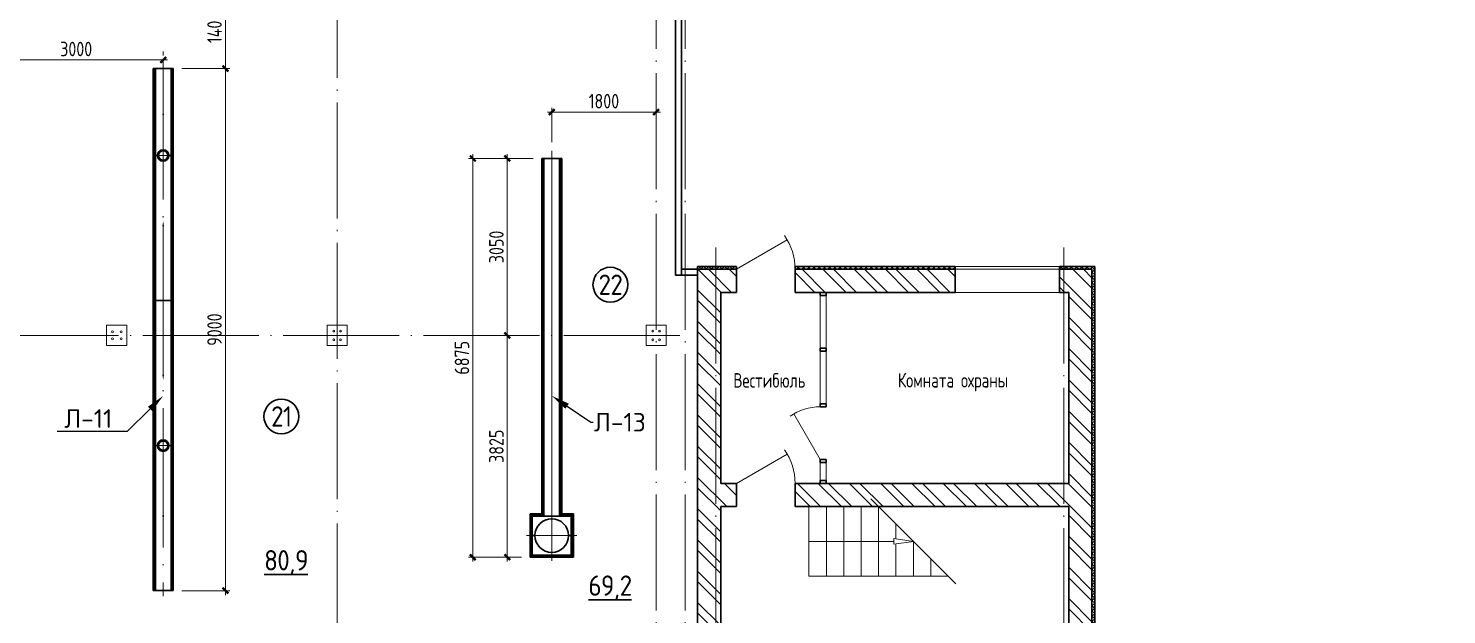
# Model space of a CAD drawing. Extents: x -965262 to 1142518, y -357520 to 71675.
# Drawn here: x -26802 to -2347, y -197965 to -187860 of the extents above; entities that cross this region are included whole.
import ezdxf
from ezdxf import colors
from ezdxf.entities.mleader import LeaderData, LeaderLine
from ezdxf.math import Vec2, Vec3

# ---------------------------------------------------------------- set-up
doc = ezdxf.new("R2010")
doc.units = 0
doc.header["$LTSCALE"] = 10
for name, pattern in [('ACAD_ISO04W100', [30, 24, -3, 0, -3]), ('AM_DIN_G_W050x2', [6.875, 4.75, -0.875, 0.375, -0.875]), ('DOTE', [2.42, 2, -0.2, 0.02, -0.2])]:
    doc.linetypes.add(name, pattern=pattern)
doc.layers.get('0').update_dxf_attribs({"linetype": 'CONTINUOUS', "lineweight": 30})
doc.layers.get('Defpoints').update_dxf_attribs({"linetype": 'CONTINUOUS'})
doc.layers.add('DOTE', color=7, linetype='DOTE', lineweight=9)
doc.layers.add('Полы_лотки', color=7, linetype='CONTINUOUS', lineweight=30)
doc.styles.add('GOST 2.304', font='isocpeur.ttf', dxfattribs={"width": 0.75, "height": 250})
doc.styles.add('GOST-2.304_Type-B', font='isocpeur.ttf', dxfattribs={"width": 0.9})
doc.styles.get("Standard").update_dxf_attribs({"font": 'isocpeur.ttf', "height": 300})
doc.styles.add('ГОСТ 2м', font='isocpeur.ttf', dxfattribs={"width": 0.8, "height": 250})
doc.dimstyles.new('ГОСТ 2м', dxfattribs={"dimtxt": 250, "dimasz": 100, "dimexe": 75, "dimexo": 150, "dimgap": 62.5, "dimtad": 1, "dimdec": 0, "dimtxsty": 'ГОСТ 2м', "dimblk": 'ARCHTICK', "dimcen": 150, "dimdle": 75, "dimclrd": 256, "dimclre": 256, "dimclrt": 256, "dimadec": 0, "dimazin": 0, "dimtfac": 1, "dimtdec": 0, "dimtmove": 0, "dimatfit": 3, "dimldrblk": 'OBLIQUE', "dimfxl": 1, "dimlwd": 15, "dimlwe": 15, "dimarcsym": 0})
pattern_1 = [(135, (-49229.33, -272886.6), (-44.90128, -44.90128), []), (225, (-49229.33, -272886.6), (44.90128, -44.90128), [])]

# ---------------------------------------------------------------- blocks, each defined once
blk = doc.blocks.new('_ArchTick')
at = {"color": 0, "linetype": 'ByBlock', "lineweight": 0, "const_width": 0.4}
blk.add_lwpolyline([(-0.5, -0.5), (0.5, 0.5)], dxfattribs=at)
blk = doc.blocks.new('*D1468')
at = {"lineweight": 15, "transparency": 16777216}
for p, q in [((-27477, -188258), (-27477, -188329)), ((-24477, -188258), (-24477, -188329)), ((-24402, -188404), (-27552, -188404))]:
    blk.add_line(p, q, dxfattribs=at)
at = {"layer": 'Defpoints', "color": 0, "lineweight": 15, "transparency": 16777216}
for p in [(-27477, -188404), (-27477, -188408, -13062), (-24477, -188408, -11610)]:
    blk.add_point(p, dxfattribs=at)
at = {"lineweight": 15, "transparency": 16777216, "xscale": 100, "yscale": 100, "zscale": 100, "rotation": 180}
blk.add_blockref('_ArchTick', (-27477, -188404), dxfattribs=at)
at = {"lineweight": 15, "transparency": 16777216, "xscale": 100, "yscale": 100, "zscale": 100}
blk.add_blockref('_ArchTick', (-24477, -188404), dxfattribs=at)
at = {"lineweight": 15, "transparency": 16777216, "insert": (-25977, -188216), "char_height": 250, "attachment_point": 5, "style": 'ГОСТ 2м'}
blk.add_mtext('3000', dxfattribs=at)
blk = doc.blocks.new('_Oblique')
at = {"color": 0, "linetype": 'ByBlock', "lineweight": -2}
blk.add_line((-0.5, -0.5), (0.5, 0.5), dxfattribs=at)
blk = doc.blocks.new('*D1469')
at = {"lineweight": 15, "transparency": 16777216}
for p, q in [((-23405, -188627), (-23405, -187077)), ((-23555, -187152), (-23480, -187152)), ((-24155, -188552), (-23330, -188552))]:
    blk.add_line(p, q, dxfattribs=at)
at = {"layer": 'Defpoints', "color": 0, "lineweight": 15, "transparency": 16777216}
for p in [(-23405, -187152), (-23405, -187152), (-24305, -188552, -11610)]:
    blk.add_point(p, dxfattribs=at)
at = {"lineweight": 15, "transparency": 16777216, "xscale": 100, "yscale": 100, "zscale": 100}
for p, rotation in [((-23405, -187152), 90), ((-23405, -188552), 270)]:
    blk.add_blockref('_ArchTick', p, dxfattribs=dict(at, rotation=rotation))
at = {"lineweight": 15, "transparency": 16777216, "insert": (-23592, -187852), "char_height": 250, "attachment_point": 5, "rotation": 90, "style": 'ГОСТ 2м'}
blk.add_mtext('1400', dxfattribs=at)
blk = doc.blocks.new('*D1470')
at = {"lineweight": 15, "transparency": 16777216}
for p, q in [((-23405, -188477), (-23405, -197627)), ((-24155, -188552), (-23330, -188552)), ((-24155, -197552), (-23330, -197552))]:
    blk.add_line(p, q, dxfattribs=at)
at = {"layer": 'Defpoints', "color": 0, "lineweight": 15, "transparency": 16777216}
for p in [(-24305, -188552, -11610), (-24305, -197552, -11610), (-23405, -197552)]:
    blk.add_point(p, dxfattribs=at)
at = {"lineweight": 15, "transparency": 16777216, "xscale": 100, "yscale": 100, "zscale": 100}
for p, rotation in [((-23405, -188552), 90), ((-23405, -197552), 270)]:
    blk.add_blockref('_ArchTick', p, dxfattribs=dict(at, rotation=rotation))
at = {"lineweight": 15, "transparency": 16777216, "insert": (-23592, -193052), "char_height": 250, "attachment_point": 5, "rotation": 90, "style": 'ГОСТ 2м'}
blk.add_mtext('9000', dxfattribs=at)
blk = doc.blocks.new('*D1471')
at = {"lineweight": 15, "transparency": 16777216}
for p, q in [((-17778, -189822), (-17778, -189228)), ((-15977, -189153), (-15977, -189228)), ((-17853, -189303), (-15902, -189303))]:
    blk.add_line(p, q, dxfattribs=at)
at = {"layer": 'Defpoints', "color": 0, "lineweight": 15, "transparency": 16777216}
for p in [(-15977, -189303), (-15977, -189303), (-17778, -189972, -11610)]:
    blk.add_point(p, dxfattribs=at)
at = {"lineweight": 15, "transparency": 16777216, "xscale": 100, "yscale": 100, "zscale": 100, "rotation": 180}
blk.add_blockref('_ArchTick', (-17778, -189303), dxfattribs=at)
at = {"lineweight": 15, "transparency": 16777216, "xscale": 100, "yscale": 100, "zscale": 100}
blk.add_blockref('_ArchTick', (-15977, -189303), dxfattribs=at)
at = {"lineweight": 15, "transparency": 16777216, "insert": (-16878, -189115), "char_height": 250, "attachment_point": 5, "style": 'ГОСТ 2м'}
blk.add_mtext('1800', dxfattribs=at)
blk = doc.blocks.new('*D1472')
at = {"lineweight": 15, "transparency": 16777216}
for p, q in [((-18100, -190102), (-18619, -190102)), ((-18544, -190027), (-18544, -193227)), ((-18694, -193152), (-18619, -193152))]:
    blk.add_line(p, q, dxfattribs=at)
at = {"layer": 'Defpoints', "color": 0, "lineweight": 15, "transparency": 16777216}
for p in [(-17950, -190102, -11610), (-18544, -193152), (-18544, -193152)]:
    blk.add_point(p, dxfattribs=at)
at = {"lineweight": 15, "transparency": 16777216, "xscale": 100, "yscale": 100, "zscale": 100}
for p, rotation in [((-18544, -190102), 90), ((-18544, -193152), 270)]:
    blk.add_blockref('_ArchTick', p, dxfattribs=dict(at, rotation=rotation))
at = {"lineweight": 15, "transparency": 16777216, "insert": (-18732, -191627), "char_height": 250, "attachment_point": 5, "rotation": 90, "style": 'ГОСТ 2м'}
blk.add_mtext('3050', dxfattribs=at)
blk = doc.blocks.new('*D1473')
at = {"lineweight": 15, "transparency": 16777216}
for p, q in [((-18694, -193152), (-18619, -193152)), ((-18544, -197050), (-18544, -193077)), ((-18300, -196975), (-18619, -196975))]:
    blk.add_line(p, q, dxfattribs=at)
at = {"layer": 'Defpoints', "color": 0, "lineweight": 15, "transparency": 16777216}
for p in [(-18544, -193152), (-18544, -193152), (-18150, -196975, -11610)]:
    blk.add_point(p, dxfattribs=at)
at = {"lineweight": 15, "transparency": 16777216, "xscale": 100, "yscale": 100, "zscale": 100}
for p, rotation in [((-18544, -193152), 90), ((-18544, -196975), 270)]:
    blk.add_blockref('_ArchTick', p, dxfattribs=dict(at, rotation=rotation))
at = {"lineweight": 15, "transparency": 16777216, "insert": (-18732, -195063), "char_height": 250, "attachment_point": 5, "rotation": 90, "style": 'ГОСТ 2м'}
blk.add_mtext('3825', dxfattribs=at)
blk = doc.blocks.new('*D1474')
at = {"lineweight": 15, "transparency": 16777216}
for p, q in [((-18100, -190102), (-19214, -190102)), ((-19139, -190027), (-19139, -197050)), ((-18300, -196975), (-19214, -196975))]:
    blk.add_line(p, q, dxfattribs=at)
at = {"layer": 'Defpoints', "color": 0, "lineweight": 15, "transparency": 16777216}
for p in [(-17950, -190102, -11610), (-19139, -196975), (-18150, -196975, -11610)]:
    blk.add_point(p, dxfattribs=at)
at = {"lineweight": 15, "transparency": 16777216, "xscale": 100, "yscale": 100, "zscale": 100}
for p, rotation in [((-19139, -190102), 90), ((-19139, -196975), 270)]:
    blk.add_blockref('_ArchTick', p, dxfattribs=dict(at, rotation=rotation))
at = {"lineweight": 15, "transparency": 16777216, "insert": (-19326, -193538), "char_height": 250, "attachment_point": 5, "rotation": 90, "style": 'ГОСТ 2м'}
blk.add_mtext('6875', dxfattribs=at)

msp = doc.modelspace()

# ---------------------------------------------------------------- hatches: boundary and pattern name
at = {"lineweight": 15}
h = msp.add_hatch(dxfattribs=at)
h.set_pattern_fill('ANSI37', scale=20, angle=90, style=0)
h.set_pattern_definition([(135, (-15382.87, -192005.81), (-44.9013, -44.9013), []), (225, (-15382.87, -192005.81), (44.9013, -44.9013), [])])
h.paths.add_polyline_path([(-15262.4, -191962.2), (-15542.4, -191962.2), (-15542.4, -192062.1), (-15262.4, -192062.1)], flags=16)
h.paths.add_polyline_path([(-14591.3, -191962.1), (-14662.4, -191962.1), (-14662.4, -192012.1), (-14591.3, -192012.1)])
h.paths.add_polyline_path([(-15542.4, -192062.1), (-15542.4, -191962.1), (-14662.4, -191962.1), (-14662.4, -192012.1), (-15262.4, -192012.1), (-15262.4, -192062.1)])
h = msp.add_hatch(dxfattribs=at)
h.set_pattern_fill('ANSI32', scale=40, angle=90, style=0)
h.set_pattern_definition([(135, (87825.1, -214272.12), (-269.4077, -269.4077), []), (135, (87825.1, -214092.52), (-269.4077, -269.4077), [])])
h.paths.add_polyline_path([(-13462.4, -192013.3), (-13582.1, -192013.3), (-13582.1, -192412.1), (-13462.4, -192412.1)])
h.paths.add_polyline_path([(-13392.1, -195702.1), (-13582.1, -195702.1), (-13582.1, -196102.1), (-13392.1, -196102.1)])
h.paths.add_polyline_path([(-8462.4, -196752.1), (-8862.4, -196752.1), (-8862.4, -197952.1), (-8462.4, -197952.1)])
h.paths.add_polyline_path([(-8947.4, -191912.1), (-9022.7, -191912.1), (-10822.3, -191912.1), (-10822.3, -192412.1), (-9021.9, -192412.1), (-8947.4, -192412.1)], flags=17)
h.paths.add_polyline_path([(-8947.4, -191912.1), (-9022.7, -191912.1), (-10822.3, -191912.1), (-10822.3, -192412.1), (-9021.9, -192412.1), (-8947.4, -192412.1)], flags=17)
h.paths.add_polyline_path([(-8462.4, -192012.1), (-8947.4, -192012.1), (-8947.4, -192412.1), (-8862.4, -192412.1), (-8862.4, -193152.1), (-8462.4, -193152.1)], flags=0)
h.paths.add_polyline_path([(-8462.4, -193152.1), (-8862.4, -193152.1), (-8862.4, -195702.1), (-8947.4, -195702.1), (-8947.4, -196102.1), (-8862.4, -196102.1), (-8862.4, -196752.1), (-8462.4, -196752.1)], flags=0)
h.paths.add_polyline_path([(-8947.4, -195702.1), (-13392.1, -195702.1), (-13392.1, -196102.1), (-8947.4, -196102.1)], flags=0)
h.paths.add_polyline_path([(-8462.4, -192012.1), (-9022.3, -192012.1), (-10822.3, -192012.1), (-10822.3, -192412.1), (-9021.9, -192412.1), (-8862.4, -192412.1), (-8862.4, -195702.1), (-13392.1, -195702.1), (-13392.1, -196102.1), (-8862.4, -196102.1), (-8862.4, -196752.1), (-8462.4, -196752.1)], flags=17)
h.paths.add_polyline_path([(-14862.4, -192412.1), (-14662.4, -192412.1), (-14662.4, -192012.1), (-15262.4, -192012.1), (-15262.4, -198602.1), (-14862.4, -198602.1), (-14862.4, -196102.1), (-14592.1, -196102.1), (-14592.1, -195702.1), (-14862.4, -195702.1)])
h.paths.add_polyline_path([(-10822.3, -192012.1), (-13462.4, -192012.1), (-13462.4, -192412.1), (-10822.3, -192412.1)])
h.paths.add_polyline_path([(-8462.4, -192012.1), (-9022.3, -192012.1), (-10822.3, -192012.1), (-10822.3, -192412.1), (-9021.9, -192412.1), (-8862.4, -192412.1), (-8862.4, -195702.1), (-13392.1, -195702.1), (-13392.1, -196102.1), (-8862.4, -196102.1), (-8862.4, -196752.1), (-8462.4, -196752.1)], flags=17)
h.paths.add_polyline_path([(-8462.4, -197952.1), (-8862.4, -197952.1), (-8862.4, -198602.1), (-8462.4, -198602.1)])
h.paths.add_polyline_path([(-8947.4, -192412.1), (-9022.3, -192412.1), (-9022.3, -192012.1), (-8947.4, -192012.1)], flags=0)
h.paths.add_polyline_path([(-14662.4, -192412.1), (-14592.1, -192412.1), (-14592.1, -192012.1), (-14662.4, -192012.1)])
h = msp.add_hatch(dxfattribs=at)
h.set_pattern_fill('ANSI37', scale=20, angle=90, style=0)
h.set_pattern_definition([(135, (-13524.46, -191981.36), (-44.9013, -44.9013), []), (225, (-13524.46, -191981.36), (44.9013, -44.9013), [])])
h.paths.add_polyline_path([(-13462.4, -191962.1), (-13582.1, -191962.1), (-13582.1, -192012.1), (-13462.4, -192012.1)])
h.paths.add_polyline_path([(-13462.4, -192012.1), (-10822.3, -192012.1), (-10822.3, -191962.1), (-13462.4, -191962.1)])
h = msp.add_hatch(dxfattribs=at)
h.set_pattern_fill('ANSI37', scale=20, angle=90, style=0)
h.set_pattern_definition(pattern_1)
h.paths.add_polyline_path([(-8412.7, -196752.1), (-8462.4, -196752.1), (-8462.4, -197952.1), (-8412.7, -197952.1)])
h.paths.add_polyline_path([(-9022.3, -192012.1), (-9022.3, -191962.1), (-8412.7, -191962.1), (-8412.7, -196752.1), (-8462.4, -196752.1), (-8462.4, -192012.1), (-9021.9, -192012.1), (-9021.9, -191962.1)])
h = msp.add_hatch(dxfattribs=at)
h.set_pattern_fill('ANSI37', scale=20, angle=90, style=0)
h.set_pattern_definition(pattern_1)
h.paths.add_polyline_path([(-2347.4, -198552.1), (-3547.4, -198552.1), (-3548.2, -198602.1), (-2397.4, -198602.1), (-2397.4, -199752.3), (-2347.4, -199752.1)])
h.paths.add_polyline_path([(-5347.4, -198552.1), (-6547.4, -198552.1), (-6547.4, -198602.1), (-5347.4, -198602.1)])
h.paths.add_polyline_path([(-8462.4, -198602.1), (-8462.7, -197952.1), (-8412.7, -197952.1), (-8412.7, -198552.1), (-8347.4, -198552.1), (-8347.4, -198602.1)])

# ---------------------------------------------------------------- linework, layer by layer
at = {"color": 7, "extrusion": (0, 0, -1)}
for p, q in [((-15642.4, -192112.1, -1451.3), (-15642.4, -186817.1, -3259.8)), ((-15542.4, -186817.1, -3259.8), (-15542.4, -192112.1, -1451.3)), ((-15542.4, -192112.1, -1451.3), (-15642.4, -192112.1, -1451.3)), ((-15262.4, -192012.1, -3259.8), (-14592.1, -192012.1, -3259.8)), ((-15262.4, -198602.1, -3259.8), (-15262.4, -192012.1, -3259.8)), ((-13582.1, -192012.1, -3259.8), (-10822.3, -192012.1, -3259.8)), ((-10822.3, -192012.1, -3259.8), (-10822.3, -192412.1, -3259.8)), ((-9022.3, -192412.1, -3259.8), (-9022.7, -192012.1, -3259.8)), ((-9022.3, -192012.1, -3259.8), (-8462.4, -192012.1, -3259.8)), ((-8462.4, -192012.1, -3259.8), (-8462.4, -198602.1, -3259.8)), ((-14592.1, -192412.1, -3259.8), (-14862.4, -192412.1, -3259.8)), ((-14862.4, -192412.1, -3259.8), (-14862.4, -195702.1, -3259.8)), ((-10822.3, -192412.1, -3259.8), (-13582.1, -192412.1, -3259.8)), ((-8862.4, -192412.1, -3259.8), (-9022.3, -192412.1, -3259.8)), ((-8862.4, -195702.1, -3259.8), (-8862.4, -192412.1, -3259.8)), ((-14592.1, -195702.1, -5068.3), (-14862.4, -195702.1, -5068.3)), ((-14862.4, -196102.1, -3259.8), (-14862.4, -198602.1, -3259.8)), ((-14592.1, -196102.1, -5068.3), (-14862.4, -196102.1, -5068.3)), ((-8862.4, -198602.1, -3259.8), (-8862.4, -196102.1, -3259.8))]:
    msp.add_line(p, q, dxfattribs=at)
at = {"color": 7, "lineweight": 15}
for p, q in [((-14592.1, -192012.1, -5068.3), (-13717.5, -191507.1, -3259.8)), ((-9022.7, -191962.1, -1451.3), (-10822.3, -191962.1, -1451.3)), ((-9022.7, -192012.1, -3259.8), (-10822.3, -192012.1, -3259.8)), ((-13147.4, -192412.1, -4035.2), (-13147.4, -193359.1, -3259.8)), ((-9021.9, -192412.1, -1451.3), (-10821.4, -192412.1, -1451.3)), ((-13147.4, -193372.1, -3259.8), (-13147.4, -192462.1, -4711.1)), ((-13047.4, -192462.1, -4711.1), (-13047.4, -193372.1, -3259.8)), ((-25452.4, -193327.1, -3259.8), (-25452.4, -192977.1, -3259.8)), ((-25452.4, -192977.1, -3259.8), (-25102.4, -192977.1, -3259.8)), ((-25102.4, -192977.1, -3259.8), (-25102.4, -193327.1, -3259.8)), ((-21652.4, -193327.1, -4711.1), (-21652.4, -192977.1, -4711.1)), ((-21652.4, -192977.1, -4711.1), (-21302.4, -192977.1, -4711.1)), ((-21302.4, -192977.1, -4711.1), (-21302.4, -193327.1, -4711.1)), ((-16152.4, -193327.1, -4711.1), (-16152.4, -192977.1, -4711.1)), ((-16152.4, -192977.1, -4711.1), (-15802.4, -192977.1, -4711.1)), ((-15802.4, -192977.1, -4711.1), (-15802.4, -193327.1, -4711.1)), ((-25102.4, -193327.1, -3259.8), (-25452.4, -193327.1, -3259.8)), ((-21302.4, -193327.1, -4711.1), (-21652.4, -193327.1, -4711.1)), ((-15802.4, -193327.1, -4711.1), (-16152.4, -193327.1, -4711.1)), ((-13147.4, -193409.1, -4035.2), (-13147.4, -194332.1, -3259.8)), ((-13147.4, -194329.6, -4711.1), (-13147.4, -193422.1, -3259.8)), ((-13047.4, -193422.1, -3259.8), (-13047.4, -194332.1, -3259.8)), ((-13147.4, -195292.1, -3558.3), (-13602.4, -194504, -3558.3)), ((-14592.1, -195702.1, -5068.3), (-13717.5, -195197.1, -3259.8)), ((-13147.4, -195292.1, -3558.3), (-13147.4, -195652.1, -3259.8)), ((-13147.4, -195649.6, -4711.1), (-13147.4, -195342.1, -3259.8)), ((-13047.4, -195342.1, -3259.8), (-13047.4, -195652.1, -3259.8)), ((-13342.4, -197302.1, -3259.8), (-13342.4, -196102.1, -3259.8)), ((-13042.4, -197302.1, -3259.8), (-13042.4, -196102.1, -3259.8)), ((-13042.1, -197302.1, -3259.8), (-13042.1, -196102.1, -3259.8)), ((-12742.4, -197302.1, -3259.8), (-12742.4, -196102.1, -3259.8)), ((-12742.1, -197302.1, -3259.8), (-12742.1, -196102.1, -3259.8)), ((-12442.4, -197302.1, -3259.8), (-12442.4, -196102.1, -3259.8)), ((-12273.7, -195970.8, -3259.8), (-10811.1, -197433.5, -3259.8)), ((-12142.4, -197302.1, -3259.8), (-12142.4, -196102.1, -3259.8)), ((-12142.1, -197302.1, -3259.8), (-12142.1, -196102.4, -3259.8)), ((-11842.4, -196658.8, -3259.8), (-11842.4, -196402.1, -3259.8)), ((-11842.4, -196658.8, -3259.8), (-11842.4, -196402.1, -3259.8)), ((-11842.4, -196658.8, -3259.8), (-11842.4, -196402.1, -3259.8)), ((-11842.1, -196658.8, -3259.8), (-11842.1, -196402.4, -3259.8)), ((-11842.1, -196658.8, -3259.8), (-11842.1, -196402.4, -3259.8)), ((-11842.1, -196658.8, -3259.8), (-11842.1, -196402.4, -3259.8)), ((-11881.7, -196702.1, -3259.8), (-13342.4, -196702.1, -3259.8)), ((-11542.4, -196702.1, -3259.8), (-11881.7, -196653.1, -3259.8)), ((-11881.7, -196751.1, -3259.8), (-11881.7, -196653.1, -3259.8)), ((-11542.4, -196702.1, -3259.8), (-11881.7, -196751.1, -3259.8)), ((-11842.4, -197302.1, -3259.8), (-11842.4, -196745.4, -3259.8)), ((-11842.4, -197302.1, -3259.8), (-11842.4, -196745.4, -3259.8)), ((-11842.4, -197302.1, -3259.8), (-11842.4, -196745.4, -3259.8)), ((-11842.1, -197302.1, -3259.8), (-11842.1, -196745.4, -3259.8)), ((-11842.1, -197302.1, -3259.8), (-11842.1, -196745.4, -3259.8)), ((-11842.1, -197302.1, -3259.8), (-11842.1, -196745.4, -3259.8)), ((-11542.4, -197302.1, -3259.8), (-11542.4, -196702.1, -3259.8)), ((-11242.4, -197302.1, -3259.8), (-11242.4, -197002.1, -3259.8)), ((-11242.1, -197302.1, -3259.8), (-11242.1, -197002.4, -3259.8)), ((-10942.4, -197302.1, -3259.8), (-13342.4, -197302.1, -3259.8))]:
    msp.add_line(p, q, dxfattribs=at)
at = {"color": 7}
for p, q in [((-14592.1, -191962.1, -1451.3), (-15262.4, -191962.1, -1451.3)), ((-15262.4, -192012, -3257), (-15262.4, -191962.1, -1451.3)), ((-14592.1, -192012.1, -5068.3), (-14592.1, -191962.1, -4164)), ((-10822.3, -191962.1, -1451.3), (-13582.1, -191962.1, -1451.3)), ((-13582.1, -192012.1, -3259.8), (-13582.1, -191962.1, -2355.5)), ((-10822.3, -192012.1, -3259.8), (-10822.3, -191962.1, -3259.8)), ((-8412.7, -191962.1, -1451.3), (-9022.7, -191962.1, -1451.3)), ((-9022.7, -192012.1, -3259.8), (-9022.7, -191962.1, -3259.8)), ((-8412.7, -194002.1, -1451.3), (-8412.7, -191962.1, -1451.3)), ((-14592.1, -192412.1, -3259.8), (-14592.1, -192012.1, -5068.3)), ((-13582.1, -192412.1, -3259.8), (-13582.1, -192012.1, -3259.8)), ((-8412.7, -198552.1, -1451.3), (-8412.7, -194002.1, -1451.3)), ((-14592.1, -196102.1, -3259.8), (-14592.1, -195702.1, -3259.8)), ((-8862.4, -195702.1, -3259.8), (-13582.1, -195702.1, -3259.8)), ((-13582.1, -196102.1, -3259.8), (-13582.1, -195702.1, -3259.8)), ((-13582.1, -196102.1, -3259.8), (-8862.4, -196102.1, -3259.8))]:
    msp.add_line(p, q, dxfattribs=at)
at = {"color": 7, "ltscale": 100}
for p, q in [((-15542.4, -192012.1, -1451.3), (-15542.4, -192112.1, -1451.3)), ((-15542.4, -192012.2, -1454.1), (-15262.4, -192012.2, -1454.1)), ((-15542.4, -192112.1, -1451.3), (-15262.4, -192112.1, -1451.3)), ((-15262.4, -192012.1, -1451.3), (-15262.4, -192112.1, -1451.3))]:
    msp.add_line(p, q, dxfattribs=at)
at = {"color": 7}
for points, elevation in [([(-13047.4, -192462.1), (-13047.4, -192412.1), (-13147.4, -192412.1), (-13147.4, -192462.1)], -4711.1), ([(-13047.4, -193422.1), (-13047.4, -193372.1), (-13147.4, -193372.1), (-13147.4, -193422.1)], -3259.8), ([(-13047.4, -194382.1), (-13047.4, -194332.1), (-13147.4, -194332.1), (-13147.4, -194382.1)], -3259.8), ([(-13047.4, -195342.1), (-13047.4, -195292.1), (-13147.4, -195292.1), (-13147.4, -195342.1)], -3259.8), ([(-13047.4, -195702.1), (-13047.4, -195652.1), (-13147.4, -195652.1), (-13147.4, -195702.1)], -3259.8)]:
    msp.add_lwpolyline(points, close=True, dxfattribs=dict(at, elevation=elevation))
for centre in [(-16766.5, -192278.3, 8350.5), (-22439.5, -194549, 8350.5)]:
    msp.add_circle(centre, 300, dxfattribs=at)
at = {"color": 7, "lineweight": 15}
for centre in [(-25352.4, -193092.1, -3259.8), (-25202.4, -193092.1, -3259.8), (-21537.4, -193077.1, -4711.1), (-21417.4, -193077.1, -4711.1), (-16037.4, -193077.1, -4711.1), (-15917.4, -193077.1, -4711.1), (-25352.4, -193212.1, -3259.8), (-25202.4, -193212.1, -3259.8), (-21537.4, -193227.1, -4711.1), (-21417.4, -193227.1, -4711.1), (-16037.4, -193227.1, -4711.1), (-15917.4, -193227.1, -4711.1)]:
    msp.add_circle(centre, 16, dxfattribs=at)
for centre, radius, start, end in [((-14592.1, -192012.1, -5068.3), 1010, 0, 35), ((-13147.4, -195292.1, -3558.3), 910, 90, 125), ((-14592.1, -195702.1, -5068.3), 1010, 0, 35)]:
    msp.add_arc(centre, radius, start, end, dxfattribs=at)
at = {"layer": 'DOTE', "color": 7, "ltscale": 100, "extrusion": (0, -1, 0)}
for p, q in [((-21477.4, -162515.3, -4711.1), (-21477.4, -237687.4, -4711.1)), ((-15977.4, -186214.1, -4711.1), (-15977.4, -235835, -3259.8)), ((-15477.4, -186214.1, -4711.1), (-15477.4, -237487.4, -4711.1)), ((-14947.4, -191637.3, -4711.1), (-14947.4, -237487.4, -4711.1)), ((-8947.4, -191637.3, -4711.1), (-8947.4, -237687.4, -4711.1))]:
    msp.add_line(p, q, dxfattribs=at)
at = {"layer": 'DOTE', "color": 7, "ltscale": 100}
msp.add_line((-15568.5, -193152.1, -4711.1), (-73832.7, -193152.1, -4711.1), dxfattribs=at)
at = {"layer": 'Полы_лотки', "color": 1, "linetype": 'ACAD_ISO04W100', "lineweight": 9, "ltscale": 10}
msp.add_line((-24477.2, -188408.1, -3259.8), (-24477.2, -197648.6, -3259.8), dxfattribs=at)
at = {"layer": 'Полы_лотки', "color": 5}
for p, q in [((-24649.7, -188552.1, -3259.8), (-24649.7, -197551.6, -3259.8)), ((-24304.7, -188552.1, -3259.8), (-24649.7, -188552.1, -3259.8)), ((-24629.7, -188552.1, -3259.8), (-24629.7, -197551.6, -3259.8)), ((-24612.2, -188552.1, -3259.8), (-24612.2, -197551.6, -3259.8)), ((-24342.2, -188552.1, -3259.8), (-24342.2, -197551.6, -3259.8)), ((-24324.7, -188552.1, -3259.8), (-24324.7, -197551.6, -3259.8)), ((-24304.7, -188552.1, -3259.8), (-24304.7, -197551.6, -3259.8)), ((-24577.2, -190051.6, -3259.8), (-24649.7, -190051.6, -3259.8)), ((-24304.7, -190051.6, -3259.8), (-24377.2, -190051.6, -3259.8)), ((-24304.7, -192552.1, -3259.8), (-24649.7, -192552.1, -3259.8)), ((-24577.2, -195051.6, -3259.8), (-24649.7, -195051.6, -3259.8)), ((-24304.7, -195051.6, -3259.8), (-24377.2, -195051.6, -3259.8)), ((-24304.7, -197551.6, -3259.8), (-24649.7, -197551.6, -3259.8))]:
    msp.add_line(p, q, dxfattribs=at)
at = {"layer": 'Полы_лотки', "lineweight": 15}
for p, q in [((-24477.2, -189328.7, -3259.8), (-24477.2, -189147.9, -3259.8)), ((-24477.2, -191274.5, -3259.8), (-24477.2, -191455.3, -3259.8)), ((-24477.2, -193829.7, -3259.8), (-24477.2, -193648.9, -3259.8)), ((-24477.2, -196273.5, -3259.8), (-24477.2, -196454.3, -3259.8))]:
    msp.add_line(p, q, dxfattribs=at)
at = {"layer": 'Полы_лотки', "color": 1, "linetype": 'AM_DIN_G_W050x2', "lineweight": 9, "ltscale": 10}
for p, q in [((-24477.2, -189903.3, -3259.8), (-24477.2, -190200, -3259.8)), ((-24328.9, -190051.6, -3259.8), (-24625.5, -190051.6, -3259.8)), ((-24328.9, -195051.6, -3259.8), (-24625.5, -195051.6, -3259.8)), ((-24477.2, -194903.3, -3259.8), (-24477.2, -195200, -3259.8))]:
    msp.add_line(p, q, dxfattribs=at)
at = {"layer": 'Полы_лотки', "color": 1, "linetype": 'ACAD_ISO04W100', "lineweight": 9, "ltscale": 50}
for p, q in [((-17777.7, -197037.3, -3259.8), (-17777.7, -189972.1, -3259.8)), ((-18212.8, -196602.2, -3259.8), (-17342.6, -196602.2, -3259.8))]:
    msp.add_line(p, q, dxfattribs=at)
at = {"layer": 'Полы_лотки', "color": 5, "ltscale": 100}
for p, q in [((-17605.2, -190102.1, -3259.8), (-17950.2, -190102.1, -3259.8)), ((-17950.2, -190102.1, -3259.8), (-17950.2, -196229.7, -3259.8)), ((-17930.2, -190102.1, -3259.8), (-17930.2, -196249.7, -3259.8)), ((-17912.7, -190102.1, -3259.8), (-17912.7, -196267.2, -3259.8)), ((-17642.7, -196267.2, -3259.8), (-17642.7, -190102.1, -3259.8)), ((-17625.2, -196249.7, -3259.8), (-17625.2, -190102.1, -3259.8)), ((-17605.2, -196229.7, -3259.8), (-17605.2, -190102.1, -3259.8)), ((-17950.2, -196229.7, -3259.8), (-18150.2, -196229.7, -3259.8)), ((-17930.2, -196249.7, -3259.8), (-18130.2, -196249.7, -3259.8)), ((-17442.7, -196267.2, -3259.8), (-18112.7, -196267.2, -3259.8)), ((-17912.7, -196267.2, -3259.8), (-17642.7, -196267.2, -3259.8)), ((-17425.2, -196249.7, -3259.8), (-17625.2, -196249.7, -3259.8)), ((-17405.2, -196229.7, -3259.8), (-17605.2, -196229.7, -3259.8)), ((-18150.2, -196974.7, -3259.8), (-17405.2, -196974.7, -3259.8)), ((-18130.2, -196954.7, -3259.8), (-17425.2, -196954.7, -3259.8)), ((-18112.7, -196937.2, -3259.8), (-17442.7, -196937.2, -3259.8))]:
    msp.add_line(p, q, dxfattribs=at)
at = {"layer": 'Полы_лотки', "color": 5, "ltscale": 10}
for p, q in [((-18150.2, -196974.7, -3259.8), (-18150.2, -196229.7, -3259.8)), ((-18112.7, -196267.2, -3259.8), (-18150.2, -196229.7, -3259.8)), ((-18130.2, -196954.7, -3259.8), (-18130.2, -196249.7, -3259.8)), ((-18112.7, -196937.2, -3259.8), (-18112.7, -196267.2, -3259.8)), ((-17912.7, -196267.2, -3259.8), (-17950.2, -196229.7, -3259.8)), ((-17642.7, -196267.2, -3259.8), (-17605.2, -196229.7, -3259.8)), ((-17442.7, -196267.2, -3259.8), (-17405.2, -196229.7, -3259.8)), ((-17442.7, -196937.2, -3259.8), (-17442.7, -196267.2, -3259.8)), ((-17425.2, -196954.7, -3259.8), (-17425.2, -196249.7, -3259.8)), ((-17405.2, -196974.7, -3259.8), (-17405.2, -196229.7, -3259.8)), ((-18112.7, -196602.2, -3259.8), (-18067.7, -196602.2, -3259.8)), ((-17442.7, -196602.2, -3259.8), (-17487.7, -196602.2, -3259.8)), ((-18150.2, -196974.7, -3259.8), (-18112.7, -196937.2, -3259.8)), ((-17405.2, -196974.7, -3259.8), (-17442.7, -196937.2, -3259.8))]:
    msp.add_line(p, q, dxfattribs=at)
at = {"layer": 'Полы_лотки', "color": 5, "ltscale": 50}
for centre in [(-24477.2, -190051.6, -3259.8), (-24477.2, -195051.6, -3259.8)]:
    msp.add_circle(centre, 100, dxfattribs=at)
at = {"layer": 'Полы_лотки', "color": 5}
for centre in [(-24477.2, -190051.6, -3259.8), (-24477.2, -195051.6, -3259.8)]:
    msp.add_circle(centre, 80, dxfattribs=at)
at = {"layer": 'Полы_лотки', "color": 5, "ltscale": 100}
msp.add_circle((-17777.7, -196602.2, -3259.8), 290, dxfattribs=at)
at = {"layer": 'Полы_лотки', "lineweight": 15}
for points in [[(-24462.2, -189328.7, -3259.8), (-24492.2, -189328.7, -3259.8), (-24477.2, -189418.7, -3259.8)], [(-24462.2, -191274.5, -3259.8), (-24492.2, -191274.5, -3259.8), (-24477.2, -191184.5, -3259.8)], [(-24462.2, -193829.7, -3259.8), (-24492.2, -193829.7, -3259.8), (-24477.2, -193919.7, -3259.8)], [(-24462.2, -196273.5, -3259.8), (-24492.2, -196273.5, -3259.8), (-24477.2, -196183.5, -3259.8)]]:
    msp.add_solid(points, dxfattribs=at)

# ---------------------------------------------------------------- texts
at = {"color": 7, "style": 'GOST 2.304', "width": 0.75}
for s, p in [('Вестибюль', (-14646, -194052.4, -4711.1)), ('      Комната охраны', (-12525.5, -194050.2, -4711.1))]:
    msp.add_text(s, height=250, dxfattribs=at).set_placement(p)
at = {"color": 7, "char_height": 350, "attachment_point": 5, "style": 'GOST-2.304_Type-B'}
for s, insert, width in [('{\\fISOCPEUR|b0|i0|c0|p34;\\T0.95;22}', (-16766.5, -192278.3, 13061.6), 800), ('{\\fISOCPEUR|b0|i0|c0|p34;\\T0.95;21}', (-22439.5, -194549, 13061.6), 800), ('{\\fISOCPEUR|b0|i0|c0|p34;\\T0.95;\\L80,9}', (-22359.8, -197068.8, -4711.1), 2000), ('{\\fISOCPEUR|b0|i0|c0|p34;\\T0.95;\\L69,2}', (-16773.3, -197504.9, -4671.7), 2000)]:
    msp.add_mtext(s, dxfattribs=dict(at, insert=insert, width=width))

# ---------------------------------------------------------------- dimensions: what is measured, and where the dimension line sits
at = {"lineweight": 15}
for base, p1, p2, picture, middle in [((-23404.7, -187152.1, 8350.5), (-24304.7, -188552.1, -3259.8), (-23404.7, -187152.1, 8350.5), '*D1469', (-23592.2, -187852.1, 8350.5)), ((-23404.6844872, -197551.6247705, 8350.5350958), (-24304.7102825, -188552.1247705, -3259.7843423), (-24304.7102825, -197551.6247705, -3259.7843423), '*D1470', (-23592.1844872, -193051.8747705, 8350.5350958)), ((-18544.2, -193152.1, 8350.5), (-17950.2, -190102.1, -3259.8), (-18544.2, -193152.1, 8350.5), '*D1472', (-18731.7, -191627.1, 8350.5))]:
    dim = msp.add_linear_dim(base=base, p1=p1, p2=p2, angle=90, dimstyle='ГОСТ 2м', dxfattribs=at)
    dim.commit()
    dim.dimension.update_dxf_attribs({"geometry": picture, "text_midpoint": middle})
for base, p1, p2, picture, middle in [((-27477.4, -188403.7, 8350.5), (-24477.2, -188408.1, -3259.8), (-27477.4, -188408.1, -4711.1), '*D1468', (-25977.3, -188216.2, 8350.5)), ((-15977.4, -189302.8, 8350.5), (-17777.7, -189972.1, -3259.8), (-15977.4, -189302.8, 8350.5), '*D1471', (-16877.6, -189115.3, 8350.5))]:
    dim = msp.add_linear_dim(base=base, p1=p1, p2=p2, dimstyle='ГОСТ 2м', dxfattribs=at)
    dim.commit()
    dim.dimension.update_dxf_attribs({"geometry": picture, "text_midpoint": middle})
for base, p1, p2, text, picture, middle in [((-19138.6, -196974.7, 8350.5), (-17950.2, -190102.1, -3259.8), (-18150.2, -196974.7, -3259.8), '6875', '*D1474', (-19326.1, -193538.4, 8350.5)), ((-18544.2, -193152.1, 8350.5), (-18150.2, -196974.7, -3259.8), (-18544.2, -193152.1, 8350.5), '3825', '*D1473', (-18731.7, -195063.4, 8350.5))]:
    dim = msp.add_linear_dim(base=base, p1=p1, p2=p2, angle=90, text=text, dimstyle='ГОСТ 2м', dxfattribs=at)
    dim.commit()
    dim.dimension.update_dxf_attribs({"geometry": picture, "text_midpoint": middle})

# ---------------------------------------------------------------- leaders
at = {"layer": 'Полы_лотки', "color": 5, "lineweight": 15}
ml = msp.add_multileader_mtext('Standard', dxfattribs=at)
ml.set_content('Л-11', color=5)
ml.set_leader_properties()
ml.build(insert=Vec2(0, 0))
ml.multileader.update_dxf_attribs({"has_text_frame": 1, "text_right_attachment_type": 6, "dogleg_length": 36, "arrow_head_size": 320})
ctx = ml.context
ctx.base_point, ctx.char_height, ctx.arrow_head_size, ctx.landing_gap_size, ctx.plane_origin = Vec3(-26105.7, -194585.8, -3259.8), 320, 320, 16, Vec3(-41805.4, -204900, -3259.8)
ctx.right_attachment, ctx.text_align_type = 6, 2
notes = []
notes.append((ctx, [(1, (1, 1, 0), (-25097.4, -194809.8, -3259.8), (-1, 0), 240.3, [(0, [(-24477.2, -194193.6, -3259.8)], 0, [])])]))
ctx.mtext.insert, ctx.mtext.defined_height, ctx.mtext.alignment, ctx.mtext.flow_direction = Vec3(-25353.7, -194425.8, -3259.8), 323.7, 3, 5
ml = msp.add_multileader_mtext('Standard', dxfattribs=at)
ml.set_content('Л-13', color=5)
ml.set_leader_properties()
ml.build(insert=Vec2(0, 0))
ml.multileader.update_dxf_attribs({"has_text_frame": 1, "text_right_attachment_type": 6, "dogleg_length": 36, "arrow_head_size": 320})
ctx = ml.context
ctx.base_point, ctx.char_height, ctx.arrow_head_size, ctx.landing_gap_size, ctx.plane_origin = Vec3(-17066.1, -194647.9, -3259.8), 320, 320, 16, Vec3(-35105.9, -204900, -3259.8)
ctx.right_attachment = 6
notes.append((ctx, [(0, (1, 1, 0), (-17102.1, -194647.9, -3259.8), (1, 0), 36, [(0, [(-17777.7, -194193.6, -3259.8)], 0, [])])]))
ctx.mtext.insert, ctx.mtext.defined_height, ctx.mtext.flow_direction = Vec3(-17050.1, -194487.9, -3259.8), 341.5, 5
for ctx, leaders in notes:
    for number, flags, end, landing, length, lines in leaders:
        leader = LeaderData()
        leader.index, (leader.has_last_leader_line, leader.has_dogleg_vector, leader.attachment_direction) = number, flags
        leader.last_leader_point, leader.dogleg_vector, leader.dogleg_length = Vec3(end), Vec3(landing), length
        for number, points, colour, breaks in lines:
            line = LeaderLine()
            line.index, line.vertices, line.color, line.breaks = number, Vec3.list(points), colors.encode_raw_color(colour), breaks
            leader.lines.append(line)
        ctx.leaders.append(leader)

doc.saveas('drawing.dxf')
